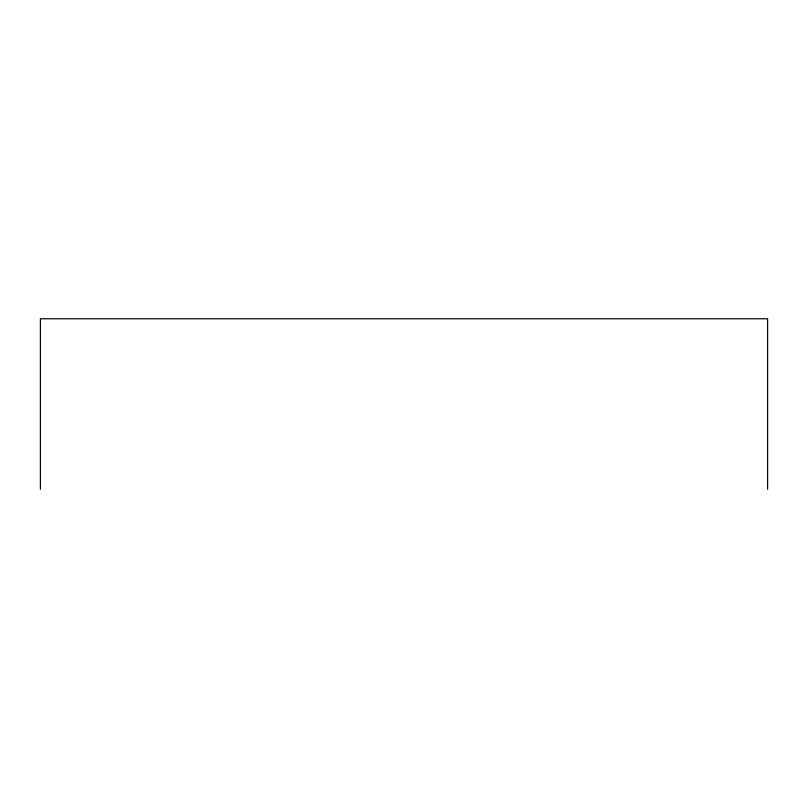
<?xml version="1.0" encoding="UTF-8"?>
<svg xmlns="http://www.w3.org/2000/svg" width="808" height="808" viewBox="0 0 808 808"><rect width="100%" height="100%" fill="white"/><g stroke="black" fill="none" stroke-linecap="round" stroke-linejoin="round"><path stroke-width="1.21" d="M767.6 489.234L767.6 318.766L40.4 318.766L40.4 489.234"/></g></svg>
